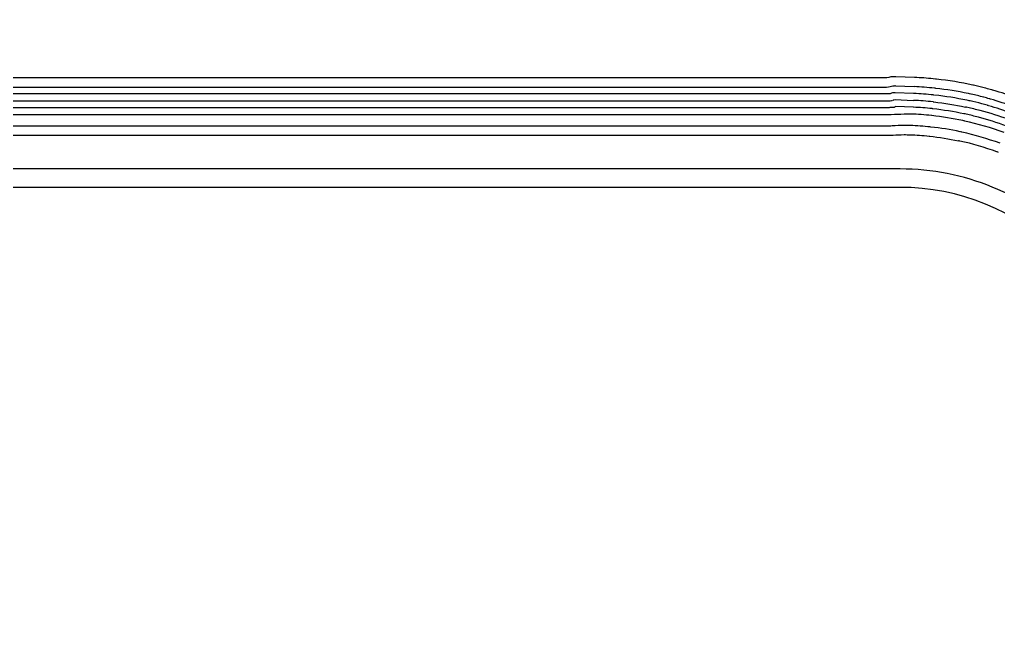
# Model space of a CAD drawing. Extents: x 1548 to 1929, y -174 to 95.
# Drawn here: x 1728.64 to 1739.48, y 36.25 to 43.12 of the extents above; entities that cross this region are included whole.
import ezdxf

# ---------------------------------------------------------------- set-up
doc = ezdxf.new("R2010")
doc.units = 0
doc.layers.add('gbr-dxf_layer0', color=7, linetype='Continuous')
doc.layers.add('gbr-outline-dxf_layer1', color=2, linetype='Continuous')

msp = doc.modelspace()

# ---------------------------------------------------------------- linework, layer by layer
at = {"layer": 'gbr-dxf_layer0'}
for p, q in [((1737.155, 42.479), (1709.979, 42.479)), ((1738.341, 42.39), (1738.546, 42.382)), ((1738.238, 42.301), (1708.017, 42.301)), ((1738.541, 42.305), (1738.337, 42.314)), ((1708, 42.072), (1738.269, 42.072)), ((1738.302, 42.151), (1738.287, 42.15)), ((1738.267, 41.945), (1707.998, 41.945))]:
    msp.add_line(p, q, dxfattribs=at)
at = {"layer": 'gbr-dxf_layer0', "linetype": 'Continuous'}
for points in [[(1790.415, 50.929, -0.006517), (1790.415, 50.925), (1790.415, 44.305, -0.014829), (1790.415, 44.295, -0.014825), (1790.415, 44.284), (1790.415, 42.266, -0.414217), (1789.618, 41.47), (1768.502, 41.47, 0.196007), (1766.612, 40.699, -0.196002), (1756.197, 36.453), (1750.697, 36.453, -0.196002), (1740.282, 40.699, 0.196006), (1738.392, 41.47), (1709.026, 41.47)], [(1739.405, 42.346, 0.004439), (1739.342, 42.363), (1739.321, 42.369, 0.008241), (1739.203, 42.397, 0.007653), (1739.195, 42.399, 0.027269), (1738.795, 42.464), (1738.783, 42.466), (1738.756, 42.469, 0.013892), (1738.55, 42.483), (1738.344, 42.492, 0.011382), (1738.331, 42.492, 0.075698), (1738.244, 42.479), (1737.155, 42.479)], [(1708.018, 42.377), (1738.239, 42.377), (1738.264, 42.378, -0.088407), (1738.329, 42.391)], [(1738.332, 42.314, 0.101561), (1738.287, 42.305, -0.098348), (1738.272, 42.302), (1738.241, 42.301)], [(1739.704, 42.247, 0.004246), (1739.684, 42.255, 0.018632), (1739.42, 42.342, 0.004925), (1739.406, 42.346)], [(1708, 42.224), (1738.267, 42.224, -0.017102), (1738.281, 42.226)], [(1738.283, 42.226), (1738.295, 42.227, -0.041623), (1738.301, 42.227)], [(1738.306, 42.228), (1738.306, 42.228, -0.209206), (1738.335, 42.238), (1738.537, 42.229)], [(1738.758, 42.213, -0.00839), (1738.765, 42.212, -0.025652), (1739.116, 42.156)], [(1738.286, 42.15, 0.019023), (1738.276, 42.149, -0.050155), (1738.268, 42.148), (1707.998, 42.148)], [(1738.271, 42.072, 0.030092), (1738.285, 42.073, -0.029959), (1738.292, 42.074, -0.017222), (1738.436, 42.079)], [(1738.536, 42.153), (1738.344, 42.161, -0.049921), (1738.331, 42.154, -0.087764), (1738.318, 42.152), (1738.306, 42.151)], [(1738.434, 41.952, 0.016581), (1738.304, 41.947, -0.035991), (1738.27, 41.945)], [(1709.863, 41.843), (1738.269, 41.843, 0.032892), (1738.313, 41.846, -0.016338), (1738.435, 41.85, -0.00889), (1738.501, 41.849, -0.017168), (1738.712, 41.834, 0.011201), (1738.719, 41.833, -0.026129), (1739.037, 41.782)], [(1739.056, 41.883, 0.025727), (1738.733, 41.934, -0.024747), (1738.727, 41.935)]]:
    msp.add_lwpolyline(points, format="xyb", dxfattribs=at)
at = {"layer": 'gbr-dxf_layer0'}
for centre, radius, start, end in [((1738.332, 42.2), 0.191, 87.651, 90.0843), ((1738.388, 38.767), 3.618, 83.9164, 87.4817), ((1738.388, 38.767), 3.542, 83.9407, 87.5046), ((1738.77, 42.326), 0.0381, 261.5868, 268.0304), ((1738.738, 41.998), 0.369, 82.864, 84.4587), ((1738.394, 38.766), 3.542, 78.0148, 83.8338), ((1738.394, 38.766), 3.618, 77.9889, 83.8095), ((1738.933, 41.268), 1.059, 76.8616, 78.2405), ((1738.407, 38.808), 3.575, 75.2669, 77.5237), ((1738.39, 38.767), 3.466, 83.9311, 87.5209), ((1738.933, 41.268), 0.983, 76.9513, 78.3249), ((1739.134, 42.113), 0.115, 75.7236, 78.2661), ((1738.407, 38.808), 3.499, 75.2913, 77.4812), ((1738.401, 38.764), 3.542, 74.3662, 75.3513), ((1738.401, 38.764), 3.618, 74.34, 75.3264), ((1739.186, 41.57), 0.628, 73.1785, 74.1998), ((1738.39, 38.767), 3.542, 69.6417, 73.9347), ((1739.186, 41.57), 0.704, 73.0176, 74.0521), ((1738.39, 38.767), 3.618, 69.6844, 73.9108), ((1738.436, 39.989), 2.089, 87.9916, 89.943), ((1738.391, 38.767), 3.313, 83.9571, 87.9315), ((1738.39, 38.767), 3.39, 83.9544, 87.4807), ((1738.394, 38.766), 3.313, 77.9614, 83.9419), ((1738.731, 41.998), 0.14, 81.4793, 83.3397), ((1738.394, 38.766), 3.389, 78.0048, 83.8816), ((1738.929, 41.269), 0.83, 76.6675, 78.128), ((1738.929, 41.269), 0.906, 76.8385, 78.0349), ((1738.453, 39.001), 3.147, 75.21, 77.6924), ((1738.453, 39.001), 3.223, 75.182, 77.7388), ((1738.391, 38.767), 3.466, 69.6434, 75.1566), ((1738.436, 39.989), 1.962, 88.0491, 89.9969), ((1738.391, 38.767), 3.186, 83.9944, 87.963), ((1738.935, 41.268), 0.754, 77.0061, 78.4477), ((1738.392, 38.766), 3.313, 69.6576, 77.5545), ((1738.391, 38.767), 3.389, 69.6705, 75.1826), ((1738.935, 41.268), 0.627, 77.1558, 78.5856), ((1738.392, 38.766), 3.186, 69.6926, 77.5892), ((1738.936, 41.267), 0.525, 77.1135, 78.7025), ((1738.391, 38.767), 3.084, 69.6469, 77.5819), ((1739.216, 40.992), 0.711, 68.1608, 69.5218)]:
    msp.add_arc(centre, radius, start, end, dxfattribs=at)
at = {"layer": 'gbr-outline-dxf_layer1', "linetype": 'Continuous'}
msp.add_lwpolyline([(1706.798, 42.266), (1706.798, 53.866, -0.414215), (1707.798, 54.866), (1738.807, 54.866, -0.202312), (1749.623, 50.303, 0.202309), (1750.697, 49.85), (1756.197, 49.85, 0.202214), (1757.271, 50.303, -0.202322), (1768.087, 54.866), (1789.618, 54.866, -0.414215), (1790.618, 53.866), (1790.618, 42.266, -0.414215), (1789.618, 41.266), (1768.502, 41.266, 0.196009), (1766.754, 40.554, -0.196007), (1756.197, 36.25), (1750.697, 36.25, -0.196007), (1740.14, 40.554, 0.196013), (1738.392, 41.266), (1707.798, 41.266, -0.414215)], format="xyb", close=True, dxfattribs=at)

doc.saveas('drawing.dxf')
